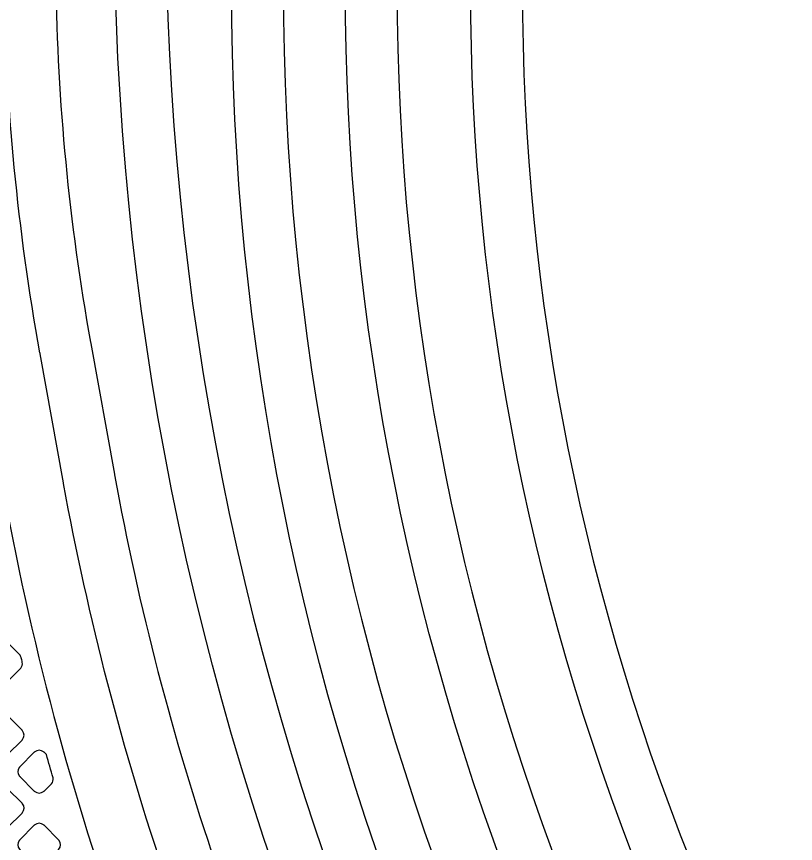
# Model space of a CAD drawing. Extents: x 3811 to 4077, y -444 to -307.
# Drawn here: x 3996.236 to 3998.535, y -380.01 to -377.57 of the extents above; entities that cross this region are included whole.
import ezdxf

# ---------------------------------------------------------------- set-up
doc = ezdxf.new("R2010")
doc.units = 0
doc.layers.add('gbr-dxf', color=7, linetype='Continuous')

msp = doc.modelspace()

# ---------------------------------------------------------------- linework, layer by layer
at = {"layer": 'gbr-dxf', "linetype": 'Continuous'}
for points in [[(3996.1926, -374.6474, -0.094409), (3996.3197, -375.0743, -0.028699), (3996.32, -375.0829), (3996.352, -377.4635, -0.007653), (3996.352, -377.4654, 0.041158), (3996.4548, -378.5311, -0.012756), (3996.4555, -378.5347), (3996.5251, -378.9206, -0.007562), (3996.5254, -378.9224, 0.07327), (3997.2868, -381.163, -0.0085), (3997.2878, -381.165), (3997.4473, -381.4759, -0.007866), (3997.4482, -381.4777, 0.077048), (3999.0342, -383.647, -0.013913), (3999.0372, -383.6498), (4000.6132, -385.2259, -0.008796)], [(4002.3345, -387.7087, 0.121503), (4000.7513, -385.0878, -0.008636), (4000.7497, -385.0862), (3999.0731, -383.4099, -0.008712), (3999.0715, -383.4082, -0.198755), (3996.5249, -377.2619, -0.011889)], [(3996.6773, -377.2584, 0.198929), (3999.1809, -383.3021, -0.008685), (3999.1825, -383.3038), (4000.8591, -384.98, -0.008773), (4000.8607, -384.9817, -0.121503), (4002.4807, -387.6656, -0.017805)], [(4000.5038, -385.332), (3998.9322, -383.7604, -0.013659), (3998.9293, -383.7577, -0.077228), (3997.3118, -381.5457, -0.009209), (3997.3106, -381.5435), (3997.1511, -381.2326, -0.008596), (3997.1501, -381.2305, -0.073265), (3996.3752, -378.9478, -0.008634), (3996.3748, -378.9456), (3996.3062, -378.5654, -0.012454), (3996.3055, -378.5619, -0.041374), (3996.1996, -377.4655, -0.007759)], [(4002.6687, -387.6121, 0.121763), (4000.9971, -384.8422, -0.008691), (4000.9955, -384.8405), (3999.1567, -383.0017, -0.008915), (3999.155, -383, -0.198702), (3996.871, -377.4864, -0.011933)], [(3997.0234, -377.4829, 0.198897), (3999.2645, -382.8939, -0.008509), (3999.2661, -382.8955), (4001.1049, -384.7344, -0.008751), (4001.1066, -384.7361, -0.121762), (4002.815, -387.5692, -0.017203)], [(4002.9919, -387.521, 0.122078), (4001.2346, -384.6047, -0.008495), (4001.233, -384.6031), (3999.3942, -382.7642, -0.008901), (3999.3925, -382.7625, -0.198823), (3997.2065, -377.4825, -0.007746)], [(3997.3589, -377.4844, 0.198838), (3999.5019, -382.6564, -0.008522), (3999.5035, -382.6581), (4001.3424, -384.497, -0.008926), (4001.3441, -384.4987, -0.121858), (4003.1364, -387.4723, -0.022069)], [(4003.3476, -387.4176, 0.12221), (4001.4979, -384.3448, -0.008815), (4001.4962, -384.3431), (3999.6558, -382.5026, -0.01398), (3999.6529, -382.4997, -0.198689), (3997.5764, -377.4843, -0.007704)], [(3997.7288, -377.4823, 0.198911), (3999.7636, -382.3948, -0.013711), (3999.7663, -382.3977), (4001.6024, -384.2338, -0.008541), (4001.604, -384.2353, -0.122231), (4003.4928, -387.3711, -0.016533)], [(3996.1999, -378.9808, 0.04234), (3996.575, -380.3589, -0.034058), (3996.5761, -380.3621, 0.030775), (3996.9924, -381.314, -0.014751), (3996.9929, -381.3151), (3997.1521, -381.6254, -0.022541), (3997.1532, -381.6273, 0.006915), (3997.2718, -381.8488, 0.283708), (3997.2906, -381.8583, -0.042373), (3997.291, -381.8583), (3997.3157, -381.8553, -0.318565), (3997.3415, -381.8693, 0.008601), (3997.4982, -382.1381, -0.030858), (3997.4998, -382.1407, 0.00782), (3997.6502, -382.3801, -0.028261), (3997.6517, -382.3825, 0.034835), (3998.4104, -383.3879, -0.014848)]]:
    msp.add_lwpolyline(points, format="xyb", dxfattribs=at)
for points in [[(3996.1372, -379.4874, -0.09572), (3996.1382, -379.489), (3996.1807, -379.5315, -0.096214), (3996.1823, -379.5325, 0.379498), (3996.2083, -379.5326, -0.092917), (3996.2099, -379.5316), (3996.2257, -379.5158), (3996.2488, -379.4926, 0.237578), (3996.2535, -379.4753, -0.040015), (3996.2535, -379.4749, -0.000585), (3996.2502, -379.4616, -0.036967), (3996.2501, -379.4614, 0.128969), (3996.2453, -379.4524), (3996.2099, -379.417, -0.0873), (3996.2084, -379.4161, 0.37925), (3996.1825, -379.4161, -0.096625), (3996.1808, -379.4171), (3996.1382, -379.4598, -0.096266), (3996.1372, -379.4614, 0.379731)], [(3996.1372, -379.6768, 0.378818), (3996.1372, -379.7027, -0.096507), (3996.1382, -379.7044), (3996.181, -379.7472, -0.092228), (3996.1826, -379.7482, 0.378702), (3996.2085, -379.7482, -0.095383), (3996.2102, -379.7472), (3996.2528, -379.7046, -0.0953), (3996.2538, -379.7029, 0.379163), (3996.2537, -379.677, -0.088014), (3996.2528, -379.6755), (3996.2098, -379.6325, -0.086956), (3996.2083, -379.6316, 0.378906), (3996.1824, -379.6316, -0.094497), (3996.1808, -379.6326), (3996.1382, -379.6752, -0.095895)], [(3996.2451, -379.7848, 0.379211), (3996.2451, -379.8107, -0.092348), (3996.2461, -379.8123), (3996.2888, -379.855, -0.088202), (3996.2903, -379.8559, 0.379691), (3996.3162, -379.8559, -0.095973), (3996.3179, -379.8549), (3996.3393, -379.8335), (3996.3393, -379.8335, 0.239689), (3996.3443, -379.816, -0.00213), (3996.3248, -379.7475), (3996.3178, -379.7405, -0.092187), (3996.3163, -379.7396, 0.378751), (3996.2903, -379.7396, -0.096528), (3996.2887, -379.7405), (3996.2461, -379.7831, -0.095997)], [(3996.1374, -379.8925, 0.379211), (3996.1374, -379.9184, -0.087784), (3996.1384, -379.9199), (3996.1812, -379.9627, -0.083651), (3996.1826, -379.9636, 0.37981), (3996.2085, -379.9636, -0.095956), (3996.2102, -379.9626), (3996.2528, -379.92, -0.096332), (3996.2537, -379.9184, 0.37975), (3996.2538, -379.8924, -0.092139), (3996.2528, -379.8908), (3996.2102, -379.8482, -0.096328), (3996.2086, -379.8473, 0.378885), (3996.1826, -379.8472, -0.095862), (3996.181, -379.8482), (3996.1384, -379.8908, -0.095997)], [(3996.2451, -380.0261, -0.087784), (3996.2461, -380.0276), (3996.2889, -380.0704, -0.083651), (3996.2903, -380.0713, 0.37981), (3996.3162, -380.0713, -0.095956), (3996.3179, -380.0703), (3996.3605, -380.0277, -0.096332), (3996.3614, -380.0261, 0.37981), (3996.3614, -380.0001, -0.092348), (3996.3605, -379.9985), (3996.3179, -379.956, -0.096111), (3996.3163, -379.955, 0.379731), (3996.2903, -379.955, -0.096458), (3996.2887, -379.956), (3996.2461, -379.9985, -0.096627), (3996.2451, -380.0001, 0.379731)]]:
    msp.add_lwpolyline(points, format="xyb", close=True, dxfattribs=at)

doc.saveas('drawing.dxf')
